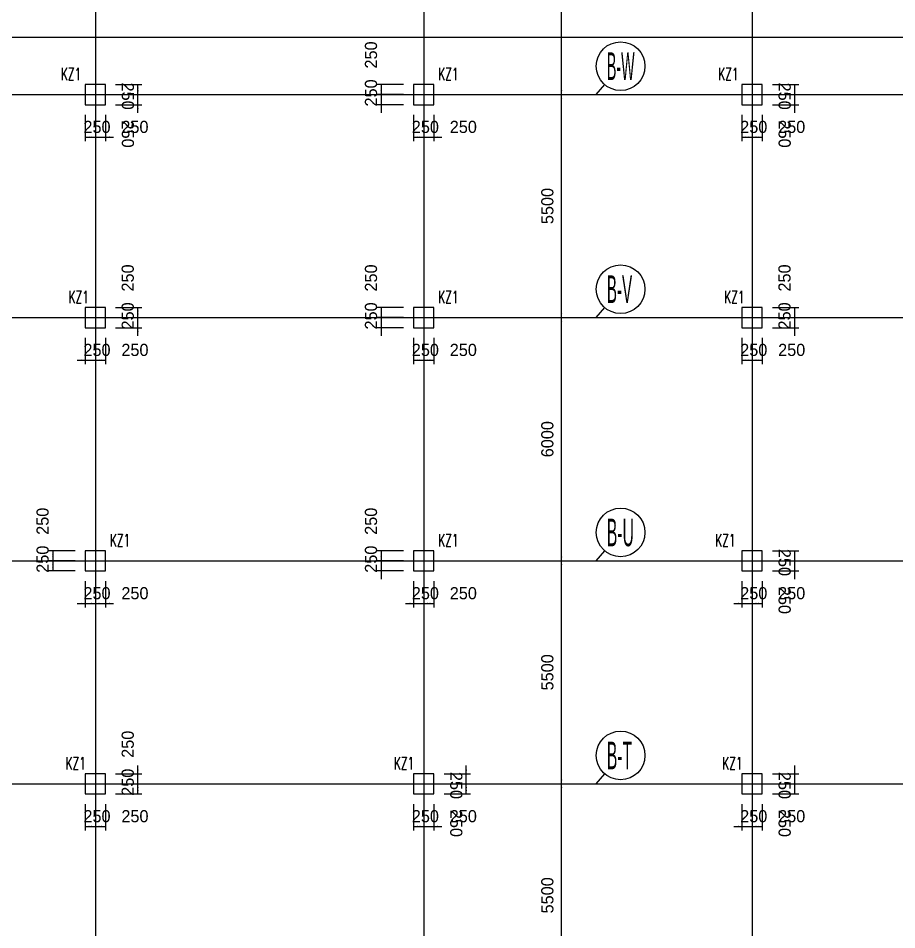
# Model space of a CAD drawing. Extents: x 19107 to 699106, y -67310 to 245688.
# Drawn here: x 553055 to 574726, y 180989 to 203470 of the extents above; entities that cross this region are included whole.
import ezdxf

# ---------------------------------------------------------------- set-up
doc = ezdxf.new("R2010")
doc.units = 0
doc.header["$LTSCALE"] = 100
doc.header["$MEASUREMENT"] = 0
for name, color, linetype in [('DIM', 3, 'Continuous'), ('DOTE', 253, 'Continuous'), ('L-AXIS', 3, 'Continuous')]:
    doc.layers.add(name, color=color, linetype=linetype)
doc.layers.add('Select Column Frame Position', color=7, linetype='Continuous', lineweight=0)
doc.styles.get("Standard").update_dxf_attribs({"font": 'standard'})
doc.styles.add('汉字', font='汉字')
doc.dimstyles.get("Standard").update_dxf_attribs({"dimtxt": 300, "dimasz": 100, "dimexe": 100, "dimexo": 250, "dimgap": 100, "dimtad": 0, "dimtoh": 1, "dimdec": 0, "dimdsep": 46, "dimcen": 0.09, "dimclrt": 7, "dimadec": 0, "dimazin": 0, "dimtfac": 1, "dimtdec": 4, "dimtofl": 0, "dimtmove": 0, "dimatfit": 3, "dimfxl": 1, "dimtolj": 1, "dimtzin": 0, "dimarcsym": 0})

# ---------------------------------------------------------------- blocks, each defined once
blk = doc.blocks.new('*D3028')
at = {"layer": 'L-AXIS', "color": 0, "linetype": 'ByBlock', "lineweight": -2}
for p, q in [((565446, 207088), (566558, 207088)), ((566458, 201588), (566458, 207088)), ((565446, 201588), (566558, 201588))]:
    blk.add_line(p, q, dxfattribs=at)
for points in [[(566458, 207088), (566474, 206988), (566441, 206988)], [(566458, 201588), (566441, 201688), (566474, 201688)]]:
    blk.add_solid(points, dxfattribs=at)
at = {"layer": 'L-AXIS', "color": 7, "linetype": 'Continuous', "lineweight": -2, "insert": (566108, 204338), "char_height": 300, "width": 780, "attachment_point": 5, "rotation": 90, "style": '汉字'}
blk.add_mtext('5500', dxfattribs=at)
blk = doc.blocks.new('*D914')
at = {"layer": 'L-AXIS', "color": 0, "linetype": 'ByBlock', "lineweight": -2}
for p, q in [((565446, 190088), (566558, 190088)), ((566458, 184588), (566458, 190088)), ((565446, 184588), (566558, 184588))]:
    blk.add_line(p, q, dxfattribs=at)
for points in [[(566458, 190088), (566474, 189988), (566441, 189988)], [(566458, 184588), (566441, 184688), (566474, 184688)]]:
    blk.add_solid(points, dxfattribs=at)
at = {"layer": 'L-AXIS', "color": 7, "linetype": 'Continuous', "lineweight": -2, "insert": (566108, 187338), "char_height": 300, "width": 780, "attachment_point": 5, "rotation": 90, "style": '汉字'}
blk.add_mtext('5500', dxfattribs=at)
blk = doc.blocks.new('*D1240')
at = {"layer": 'L-AXIS', "color": 0, "linetype": 'ByBlock', "lineweight": -2}
for p, q in [((565446, 184588), (566558, 184588)), ((566458, 179088), (566458, 184588)), ((565446, 179088), (566558, 179088))]:
    blk.add_line(p, q, dxfattribs=at)
for points in [[(566458, 184588), (566474, 184488), (566441, 184488)], [(566458, 179088), (566441, 179188), (566474, 179188)]]:
    blk.add_solid(points, dxfattribs=at)
at = {"layer": 'L-AXIS', "color": 7, "linetype": 'Continuous', "lineweight": -2, "insert": (566108, 181838), "char_height": 300, "width": 780, "attachment_point": 5, "rotation": 90, "style": '汉字'}
blk.add_mtext('5500', dxfattribs=at)
blk = doc.blocks.new('_AXISO')
blk.add_circle((0, 0), 0.5)
blk = doc.blocks.new('*D1905')
at = {"layer": 'L-AXIS', "color": 0, "linetype": 'ByBlock', "lineweight": -2}
for p, q in [((565446, 201588), (566558, 201588)), ((566458, 196088), (566458, 201588)), ((565446, 196088), (566558, 196088))]:
    blk.add_line(p, q, dxfattribs=at)
for points in [[(566458, 201588), (566474, 201488), (566441, 201488)], [(566458, 196088), (566441, 196188), (566474, 196188)]]:
    blk.add_solid(points, dxfattribs=at)
at = {"layer": 'L-AXIS', "color": 7, "linetype": 'Continuous', "lineweight": -2, "insert": (566108, 198838), "char_height": 300, "width": 780, "attachment_point": 5, "rotation": 90, "style": '汉字'}
blk.add_mtext('5500', dxfattribs=at)
blk = doc.blocks.new('*D4895')
at = {"layer": 'L-AXIS', "color": 0, "linetype": 'ByBlock', "lineweight": -2}
for p, q in [((565446, 196088), (566558, 196088)), ((566458, 190088), (566458, 196088)), ((565446, 190088), (566558, 190088))]:
    blk.add_line(p, q, dxfattribs=at)
for points in [[(566458, 196088), (566474, 195988), (566441, 195988)], [(566458, 190088), (566441, 190188), (566474, 190188)]]:
    blk.add_solid(points, dxfattribs=at)
at = {"layer": 'L-AXIS', "color": 7, "linetype": 'Continuous', "lineweight": -2, "insert": (566108, 193088), "char_height": 300, "width": 770, "attachment_point": 5, "rotation": 90, "style": '汉字'}
blk.add_mtext('6000', dxfattribs=at)
blk = doc.blocks.new('*D2583')
at = {"layer": 'DIM', "color": 0, "linetype": 'ByBlock', "lineweight": -2}
for p, q in [((554708, 201088), (554708, 200438)), ((554958, 201088), (554958, 200438)), ((554708, 200538), (554958, 200538))]:
    blk.add_line(p, q, dxfattribs=at)
for points in [[(554708, 200538), (554808, 200555), (554808, 200521)], [(554958, 200538), (554858, 200521), (554858, 200555)]]:
    blk.add_solid(points, dxfattribs=at)
at = {"layer": 'DIM', "color": 7, "linetype": 'Continuous', "lineweight": -2, "insert": (554998, 200788), "char_height": 300, "width": 566.67, "attachment_point": 5, "style": '汉字'}
blk.add_mtext('250', dxfattribs=at)
blk = doc.blocks.new('*D2895')
at = {"layer": 'DIM', "color": 0, "linetype": 'ByBlock', "lineweight": -2}
for p, q in [((554958, 201088), (554958, 200438)), ((555208, 201088), (555208, 200438)), ((554758, 200538), (555408, 200538))]:
    blk.add_line(p, q, dxfattribs=at)
for points in [[(554958, 200538), (554858, 200521), (554858, 200555)], [(555208, 200538), (555308, 200555), (555308, 200521)]]:
    blk.add_solid(points, dxfattribs=at)
at = {"layer": 'DIM', "color": 7, "linetype": 'Continuous', "lineweight": -2, "insert": (555934, 200788), "char_height": 300, "width": 566.67, "attachment_point": 5, "style": '汉字'}
blk.add_mtext('250', dxfattribs=at)
blk = doc.blocks.new('*D2930')
at = {"layer": 'DIM', "color": 0, "linetype": 'ByBlock', "lineweight": -2}
for p, q in [((556008, 201138), (556008, 201788)), ((555458, 201588), (556108, 201588)), ((555458, 201338), (556108, 201338))]:
    blk.add_line(p, q, dxfattribs=at)
for points in [[(556008, 201588), (555991, 201688), (556025, 201688)], [(556008, 201338), (556025, 201238), (555991, 201238)]]:
    blk.add_solid(points, dxfattribs=at)
at = {"layer": 'DIM', "color": 7, "linetype": 'Continuous', "lineweight": -2, "insert": (555758, 200612), "char_height": 300, "width": 566.67, "attachment_point": 5, "rotation": 270, "style": '汉字'}
blk.add_mtext('250', dxfattribs=at)
blk = doc.blocks.new('*D3253')
at = {"layer": 'DIM', "color": 0, "linetype": 'ByBlock', "lineweight": -2}
for p, q in [((555458, 201838), (556108, 201838)), ((556008, 201588), (556008, 201838)), ((555458, 201588), (556108, 201588))]:
    blk.add_line(p, q, dxfattribs=at)
for points in [[(556008, 201838), (556025, 201738), (555991, 201738)], [(556008, 201588), (555991, 201688), (556025, 201688)]]:
    blk.add_solid(points, dxfattribs=at)
at = {"layer": 'DIM', "color": 7, "linetype": 'Continuous', "lineweight": -2, "insert": (555758, 201548), "char_height": 300, "width": 566.67, "attachment_point": 5, "rotation": 270, "style": '汉字'}
blk.add_mtext('250', dxfattribs=at)
blk = doc.blocks.new('*D988')
at = {"layer": 'DIM', "color": 0, "linetype": 'ByBlock', "lineweight": -2}
for p, q in [((562558, 201838), (561908, 201838)), ((562008, 201838), (562008, 201588)), ((562558, 201588), (561908, 201588))]:
    blk.add_line(p, q, dxfattribs=at)
for points in [[(562008, 201838), (562025, 201738), (561991, 201738)], [(562008, 201588), (561991, 201688), (562025, 201688)]]:
    blk.add_solid(points, dxfattribs=at)
at = {"layer": 'DIM', "color": 7, "linetype": 'Continuous', "lineweight": -2, "insert": (561758, 202564), "char_height": 300, "width": 566.67, "attachment_point": 5, "rotation": 90, "style": '汉字'}
blk.add_mtext('250', dxfattribs=at)
blk = doc.blocks.new('*D1318')
at = {"layer": 'DIM', "color": 0, "linetype": 'ByBlock', "lineweight": -2}
for p, q in [((562008, 201788), (562008, 201138)), ((562558, 201588), (561908, 201588)), ((562558, 201338), (561908, 201338))]:
    blk.add_line(p, q, dxfattribs=at)
for points in [[(562008, 201588), (561991, 201688), (562025, 201688)], [(562008, 201338), (562025, 201238), (561991, 201238)]]:
    blk.add_solid(points, dxfattribs=at)
at = {"layer": 'DIM', "color": 7, "linetype": 'Continuous', "lineweight": -2, "insert": (561758, 201628), "char_height": 300, "width": 566.67, "attachment_point": 5, "rotation": 90, "style": '汉字'}
blk.add_mtext('250', dxfattribs=at)
blk = doc.blocks.new('*D1667')
at = {"layer": 'DIM', "color": 0, "linetype": 'ByBlock', "lineweight": -2}
for p, q in [((562808, 201088), (562808, 200438)), ((563058, 201088), (563058, 200438)), ((562808, 200538), (563058, 200538))]:
    blk.add_line(p, q, dxfattribs=at)
for points in [[(562808, 200538), (562908, 200555), (562908, 200521)], [(563058, 200538), (562958, 200521), (562958, 200555)]]:
    blk.add_solid(points, dxfattribs=at)
at = {"layer": 'DIM', "color": 7, "linetype": 'Continuous', "lineweight": -2, "insert": (563098, 200788), "char_height": 300, "width": 566.67, "attachment_point": 5, "style": '汉字'}
blk.add_mtext('250', dxfattribs=at)
blk = doc.blocks.new('*D2000')
at = {"layer": 'DIM', "color": 0, "linetype": 'ByBlock', "lineweight": -2}
for p, q in [((563058, 201088), (563058, 200438)), ((563308, 201088), (563308, 200438)), ((562858, 200538), (563508, 200538))]:
    blk.add_line(p, q, dxfattribs=at)
for points in [[(563058, 200538), (562958, 200521), (562958, 200555)], [(563308, 200538), (563408, 200555), (563408, 200521)]]:
    blk.add_solid(points, dxfattribs=at)
at = {"layer": 'DIM', "color": 7, "linetype": 'Continuous', "lineweight": -2, "insert": (564034, 200788), "char_height": 300, "width": 566.67, "attachment_point": 5, "style": '汉字'}
blk.add_mtext('250', dxfattribs=at)
blk = doc.blocks.new('*D5011')
at = {"layer": 'DIM', "color": 0, "linetype": 'ByBlock', "lineweight": -2}
for p, q in [((570908, 201088), (570908, 200438)), ((571158, 201088), (571158, 200438)), ((570908, 200538), (571158, 200538))]:
    blk.add_line(p, q, dxfattribs=at)
for points in [[(570908, 200538), (571008, 200555), (571008, 200521)], [(571158, 200538), (571058, 200521), (571058, 200555)]]:
    blk.add_solid(points, dxfattribs=at)
at = {"layer": 'DIM', "color": 7, "linetype": 'Continuous', "lineweight": -2, "insert": (571198, 200788), "char_height": 300, "width": 566.67, "attachment_point": 5, "style": '汉字'}
blk.add_mtext('250', dxfattribs=at)
blk = doc.blocks.new('*D26')
at = {"layer": 'DIM', "color": 0, "linetype": 'ByBlock', "lineweight": -2}
for p, q in [((571158, 201088), (571158, 200438)), ((571408, 201088), (571408, 200438)), ((571158, 200538), (571408, 200538))]:
    blk.add_line(p, q, dxfattribs=at)
for points in [[(571158, 200538), (571258, 200555), (571258, 200521)], [(571408, 200538), (571308, 200521), (571308, 200555)]]:
    blk.add_solid(points, dxfattribs=at)
at = {"layer": 'DIM', "color": 7, "linetype": 'Continuous', "lineweight": -2, "insert": (572134, 200788), "char_height": 300, "width": 566.67, "attachment_point": 5, "style": '汉字'}
blk.add_mtext('250', dxfattribs=at)
blk = doc.blocks.new('*D384')
at = {"layer": 'DIM', "color": 0, "linetype": 'ByBlock', "lineweight": -2}
for p, q in [((572208, 201138), (572208, 201788)), ((571658, 201588), (572308, 201588)), ((571658, 201338), (572308, 201338))]:
    blk.add_line(p, q, dxfattribs=at)
for points in [[(572208, 201588), (572191, 201688), (572225, 201688)], [(572208, 201338), (572225, 201238), (572191, 201238)]]:
    blk.add_solid(points, dxfattribs=at)
at = {"layer": 'DIM', "color": 7, "linetype": 'Continuous', "lineweight": -2, "insert": (571958, 200612), "char_height": 300, "width": 566.67, "attachment_point": 5, "rotation": 270, "style": '汉字'}
blk.add_mtext('250', dxfattribs=at)
blk = doc.blocks.new('*D712')
at = {"layer": 'DIM', "color": 0, "linetype": 'ByBlock', "lineweight": -2}
for p, q in [((571658, 201838), (572308, 201838)), ((572208, 201588), (572208, 201838)), ((571658, 201588), (572308, 201588))]:
    blk.add_line(p, q, dxfattribs=at)
for points in [[(572208, 201838), (572225, 201738), (572191, 201738)], [(572208, 201588), (572191, 201688), (572225, 201688)]]:
    blk.add_solid(points, dxfattribs=at)
at = {"layer": 'DIM', "color": 7, "linetype": 'Continuous', "lineweight": -2, "insert": (571958, 201548), "char_height": 300, "width": 566.67, "attachment_point": 5, "rotation": 270, "style": '汉字'}
blk.add_mtext('250', dxfattribs=at)
blk = doc.blocks.new('*D2194')
at = {"layer": 'DIM', "color": 0, "linetype": 'ByBlock', "lineweight": -2}
for p, q in [((554708, 195588), (554708, 194938)), ((554958, 195588), (554958, 194938)), ((554508, 195038), (555158, 195038))]:
    blk.add_line(p, q, dxfattribs=at)
for points in [[(554708, 195038), (554608, 195021), (554608, 195055)], [(554958, 195038), (555058, 195055), (555058, 195021)]]:
    blk.add_solid(points, dxfattribs=at)
at = {"layer": 'DIM', "color": 7, "linetype": 'Continuous', "lineweight": -2, "insert": (554998, 195288), "char_height": 300, "width": 566.67, "attachment_point": 5, "style": '汉字'}
blk.add_mtext('250', dxfattribs=at)
blk = doc.blocks.new('*D5174')
at = {"layer": 'DIM', "color": 0, "linetype": 'ByBlock', "lineweight": -2}
for p, q in [((554958, 195588), (554958, 194938)), ((555208, 195588), (555208, 194938)), ((554958, 195038), (555208, 195038))]:
    blk.add_line(p, q, dxfattribs=at)
for points in [[(554958, 195038), (555058, 195055), (555058, 195021)], [(555208, 195038), (555108, 195021), (555108, 195055)]]:
    blk.add_solid(points, dxfattribs=at)
at = {"layer": 'DIM', "color": 7, "linetype": 'Continuous', "lineweight": -2, "insert": (555934, 195288), "char_height": 300, "width": 566.67, "attachment_point": 5, "style": '汉字'}
blk.add_mtext('250', dxfattribs=at)
blk = doc.blocks.new('*D234')
at = {"layer": 'DIM', "color": 0, "linetype": 'ByBlock', "lineweight": -2}
for p, q in [((556008, 195638), (556008, 196288)), ((555458, 196088), (556108, 196088)), ((555458, 195838), (556108, 195838))]:
    blk.add_line(p, q, dxfattribs=at)
for points in [[(556008, 196088), (555991, 196188), (556025, 196188)], [(556008, 195838), (556025, 195738), (555991, 195738)]]:
    blk.add_solid(points, dxfattribs=at)
at = {"layer": 'DIM', "color": 7, "linetype": 'Continuous', "lineweight": -2, "insert": (555758, 196128), "char_height": 300, "width": 566.67, "attachment_point": 5, "rotation": 90, "style": '汉字'}
blk.add_mtext('250', dxfattribs=at)
blk = doc.blocks.new('*D549')
at = {"layer": 'DIM', "color": 0, "linetype": 'ByBlock', "lineweight": -2}
for p, q in [((555458, 196338), (556108, 196338)), ((556008, 196088), (556008, 196338)), ((555458, 196088), (556108, 196088))]:
    blk.add_line(p, q, dxfattribs=at)
for points in [[(556008, 196338), (556025, 196238), (555991, 196238)], [(556008, 196088), (555991, 196188), (556025, 196188)]]:
    blk.add_solid(points, dxfattribs=at)
at = {"layer": 'DIM', "color": 7, "linetype": 'Continuous', "lineweight": -2, "insert": (555758, 197064), "char_height": 300, "width": 566.67, "attachment_point": 5, "rotation": 90, "style": '汉字'}
blk.add_mtext('250', dxfattribs=at)
blk = doc.blocks.new('*D917')
at = {"layer": 'DIM', "color": 0, "linetype": 'ByBlock', "lineweight": -2}
for p, q in [((562558, 196338), (561908, 196338)), ((562008, 196338), (562008, 196088)), ((562558, 196088), (561908, 196088))]:
    blk.add_line(p, q, dxfattribs=at)
for points in [[(562008, 196338), (562025, 196238), (561991, 196238)], [(562008, 196088), (561991, 196188), (562025, 196188)]]:
    blk.add_solid(points, dxfattribs=at)
at = {"layer": 'DIM', "color": 7, "linetype": 'Continuous', "lineweight": -2, "insert": (561758, 197064), "char_height": 300, "width": 566.67, "attachment_point": 5, "rotation": 90, "style": '汉字'}
blk.add_mtext('250', dxfattribs=at)
blk = doc.blocks.new('*D3881')
at = {"layer": 'DIM', "color": 0, "linetype": 'ByBlock', "lineweight": -2}
for p, q in [((562008, 196288), (562008, 195638)), ((562558, 196088), (561908, 196088)), ((562558, 195838), (561908, 195838))]:
    blk.add_line(p, q, dxfattribs=at)
for points in [[(562008, 196088), (561991, 196188), (562025, 196188)], [(562008, 195838), (562025, 195738), (561991, 195738)]]:
    blk.add_solid(points, dxfattribs=at)
at = {"layer": 'DIM', "color": 7, "linetype": 'Continuous', "lineweight": -2, "insert": (561758, 196128), "char_height": 300, "width": 566.67, "attachment_point": 5, "rotation": 90, "style": '汉字'}
blk.add_mtext('250', dxfattribs=at)
blk = doc.blocks.new('*D4243')
at = {"layer": 'DIM', "color": 0, "linetype": 'ByBlock', "lineweight": -2}
for p, q in [((562808, 195588), (562808, 194938)), ((563058, 195588), (563058, 194938)), ((562808, 195038), (563058, 195038))]:
    blk.add_line(p, q, dxfattribs=at)
for points in [[(562808, 195038), (562908, 195055), (562908, 195021)], [(563058, 195038), (562958, 195021), (562958, 195055)]]:
    blk.add_solid(points, dxfattribs=at)
at = {"layer": 'DIM', "color": 7, "linetype": 'Continuous', "lineweight": -2, "insert": (563098, 195288), "char_height": 300, "width": 566.67, "attachment_point": 5, "style": '汉字'}
blk.add_mtext('250', dxfattribs=at)
blk = doc.blocks.new('*D4569')
at = {"layer": 'DIM', "color": 0, "linetype": 'ByBlock', "lineweight": -2}
for p, q in [((563058, 195588), (563058, 194938)), ((563308, 195588), (563308, 194938)), ((563058, 195038), (563308, 195038))]:
    blk.add_line(p, q, dxfattribs=at)
for points in [[(563058, 195038), (563158, 195055), (563158, 195021)], [(563308, 195038), (563208, 195021), (563208, 195055)]]:
    blk.add_solid(points, dxfattribs=at)
at = {"layer": 'DIM', "color": 7, "linetype": 'Continuous', "lineweight": -2, "insert": (564034, 195288), "char_height": 300, "width": 566.67, "attachment_point": 5, "style": '汉字'}
blk.add_mtext('250', dxfattribs=at)
blk = doc.blocks.new('*D4941')
at = {"layer": 'DIM', "color": 0, "linetype": 'ByBlock', "lineweight": -2}
for p, q in [((570908, 195588), (570908, 194938)), ((571158, 195588), (571158, 194938)), ((570908, 195038), (571158, 195038))]:
    blk.add_line(p, q, dxfattribs=at)
for points in [[(570908, 195038), (571008, 195055), (571008, 195021)], [(571158, 195038), (571058, 195021), (571058, 195055)]]:
    blk.add_solid(points, dxfattribs=at)
at = {"layer": 'DIM', "color": 7, "linetype": 'Continuous', "lineweight": -2, "insert": (571198, 195288), "char_height": 300, "width": 566.67, "attachment_point": 5, "style": '汉字'}
blk.add_mtext('250', dxfattribs=at)
blk = doc.blocks.new('*D2595')
at = {"layer": 'DIM', "color": 0, "linetype": 'ByBlock', "lineweight": -2}
for p, q in [((571158, 195588), (571158, 194938)), ((571408, 195588), (571408, 194938)), ((571158, 195038), (571408, 195038))]:
    blk.add_line(p, q, dxfattribs=at)
for points in [[(571158, 195038), (571258, 195055), (571258, 195021)], [(571408, 195038), (571308, 195021), (571308, 195055)]]:
    blk.add_solid(points, dxfattribs=at)
at = {"layer": 'DIM', "color": 7, "linetype": 'Continuous', "lineweight": -2, "insert": (572134, 195288), "char_height": 300, "width": 566.67, "attachment_point": 5, "style": '汉字'}
blk.add_mtext('250', dxfattribs=at)
blk = doc.blocks.new('*D2628')
at = {"layer": 'DIM', "color": 0, "linetype": 'ByBlock', "lineweight": -2}
for p, q in [((572208, 195638), (572208, 196288)), ((571658, 196088), (572308, 196088)), ((571658, 195838), (572308, 195838))]:
    blk.add_line(p, q, dxfattribs=at)
for points in [[(572208, 196088), (572191, 196188), (572225, 196188)], [(572208, 195838), (572225, 195738), (572191, 195738)]]:
    blk.add_solid(points, dxfattribs=at)
at = {"layer": 'DIM', "color": 7, "linetype": 'Continuous', "lineweight": -2, "insert": (571958, 196128), "char_height": 300, "width": 566.67, "attachment_point": 5, "rotation": 90, "style": '汉字'}
blk.add_mtext('250', dxfattribs=at)
blk = doc.blocks.new('*D2942')
at = {"layer": 'DIM', "color": 0, "linetype": 'ByBlock', "lineweight": -2}
for p, q in [((571658, 196338), (572308, 196338)), ((572208, 196088), (572208, 196338)), ((571658, 196088), (572308, 196088))]:
    blk.add_line(p, q, dxfattribs=at)
for points in [[(572208, 196338), (572225, 196238), (572191, 196238)], [(572208, 196088), (572191, 196188), (572225, 196188)]]:
    blk.add_solid(points, dxfattribs=at)
at = {"layer": 'DIM', "color": 7, "linetype": 'Continuous', "lineweight": -2, "insert": (571958, 197064), "char_height": 300, "width": 566.67, "attachment_point": 5, "rotation": 90, "style": '汉字'}
blk.add_mtext('250', dxfattribs=at)
blk = doc.blocks.new('*D2880')
at = {"layer": 'DIM', "color": 0, "linetype": 'ByBlock', "lineweight": -2}
for p, q in [((554458, 190338), (553808, 190338)), ((553908, 190338), (553908, 190088)), ((554458, 190088), (553808, 190088))]:
    blk.add_line(p, q, dxfattribs=at)
for points in [[(553908, 190338), (553925, 190238), (553891, 190238)], [(553908, 190088), (553891, 190188), (553925, 190188)]]:
    blk.add_solid(points, dxfattribs=at)
at = {"layer": 'DIM', "color": 7, "linetype": 'Continuous', "lineweight": -2, "insert": (553658, 191064), "char_height": 300, "width": 566.67, "attachment_point": 5, "rotation": 90, "style": '汉字'}
blk.add_mtext('250', dxfattribs=at)
blk = doc.blocks.new('*D3206')
at = {"layer": 'DIM', "color": 0, "linetype": 'ByBlock', "lineweight": -2}
for p, q in [((554458, 190088), (553808, 190088)), ((553908, 190088), (553908, 189838)), ((554458, 189838), (553808, 189838))]:
    blk.add_line(p, q, dxfattribs=at)
for points in [[(553908, 190088), (553925, 189988), (553891, 189988)], [(553908, 189838), (553891, 189938), (553925, 189938)]]:
    blk.add_solid(points, dxfattribs=at)
at = {"layer": 'DIM', "color": 7, "linetype": 'Continuous', "lineweight": -2, "insert": (553658, 190128), "char_height": 300, "width": 566.67, "attachment_point": 5, "rotation": 90, "style": '汉字'}
blk.add_mtext('250', dxfattribs=at)
blk = doc.blocks.new('*D3559')
at = {"layer": 'DIM', "color": 0, "linetype": 'ByBlock', "lineweight": -2}
for p, q in [((554708, 189588), (554708, 188938)), ((554958, 189588), (554958, 188938)), ((554508, 189038), (555158, 189038))]:
    blk.add_line(p, q, dxfattribs=at)
for points in [[(554708, 189038), (554608, 189021), (554608, 189055)], [(554958, 189038), (555058, 189055), (555058, 189021)]]:
    blk.add_solid(points, dxfattribs=at)
at = {"layer": 'DIM', "color": 7, "linetype": 'Continuous', "lineweight": -2, "insert": (554998, 189288), "char_height": 300, "width": 566.67, "attachment_point": 5, "style": '汉字'}
blk.add_mtext('250', dxfattribs=at)
blk = doc.blocks.new('*D1254')
at = {"layer": 'DIM', "color": 0, "linetype": 'ByBlock', "lineweight": -2}
for p, q in [((554958, 189588), (554958, 188938)), ((555208, 189588), (555208, 188938)), ((554758, 189038), (555408, 189038))]:
    blk.add_line(p, q, dxfattribs=at)
for points in [[(554958, 189038), (554858, 189021), (554858, 189055)], [(555208, 189038), (555308, 189055), (555308, 189021)]]:
    blk.add_solid(points, dxfattribs=at)
at = {"layer": 'DIM', "color": 7, "linetype": 'Continuous', "lineweight": -2, "insert": (555934, 189288), "char_height": 300, "width": 566.67, "attachment_point": 5, "style": '汉字'}
blk.add_mtext('250', dxfattribs=at)
blk = doc.blocks.new('*D1618')
at = {"layer": 'DIM', "color": 0, "linetype": 'ByBlock', "lineweight": -2}
for p, q in [((562558, 190338), (561908, 190338)), ((562008, 190338), (562008, 190088)), ((562558, 190088), (561908, 190088))]:
    blk.add_line(p, q, dxfattribs=at)
for points in [[(562008, 190338), (562025, 190238), (561991, 190238)], [(562008, 190088), (561991, 190188), (562025, 190188)]]:
    blk.add_solid(points, dxfattribs=at)
at = {"layer": 'DIM', "color": 7, "linetype": 'Continuous', "lineweight": -2, "insert": (561758, 191064), "char_height": 300, "width": 566.67, "attachment_point": 5, "rotation": 90, "style": '汉字'}
blk.add_mtext('250', dxfattribs=at)
blk = doc.blocks.new('*D1938')
at = {"layer": 'DIM', "color": 0, "linetype": 'ByBlock', "lineweight": -2}
for p, q in [((562008, 190288), (562008, 189638)), ((562558, 190088), (561908, 190088)), ((562558, 189838), (561908, 189838))]:
    blk.add_line(p, q, dxfattribs=at)
for points in [[(562008, 190088), (561991, 190188), (562025, 190188)], [(562008, 189838), (562025, 189738), (561991, 189738)]]:
    blk.add_solid(points, dxfattribs=at)
at = {"layer": 'DIM', "color": 7, "linetype": 'Continuous', "lineweight": -2, "insert": (561758, 190128), "char_height": 300, "width": 566.67, "attachment_point": 5, "rotation": 90, "style": '汉字'}
blk.add_mtext('250', dxfattribs=at)
blk = doc.blocks.new('*D1978')
at = {"layer": 'DIM', "color": 0, "linetype": 'ByBlock', "lineweight": -2}
for p, q in [((562808, 189588), (562808, 188938)), ((563058, 189588), (563058, 188938)), ((562608, 189038), (563258, 189038))]:
    blk.add_line(p, q, dxfattribs=at)
for points in [[(562808, 189038), (562708, 189021), (562708, 189055)], [(563058, 189038), (563158, 189055), (563158, 189021)]]:
    blk.add_solid(points, dxfattribs=at)
at = {"layer": 'DIM', "color": 7, "linetype": 'Continuous', "lineweight": -2, "insert": (563098, 189288), "char_height": 300, "width": 566.67, "attachment_point": 5, "style": '汉字'}
blk.add_mtext('250', dxfattribs=at)
blk = doc.blocks.new('*D2287')
at = {"layer": 'DIM', "color": 0, "linetype": 'ByBlock', "lineweight": -2}
for p, q in [((563058, 189588), (563058, 188938)), ((563308, 189588), (563308, 188938)), ((563058, 189038), (563308, 189038))]:
    blk.add_line(p, q, dxfattribs=at)
for points in [[(563058, 189038), (563158, 189055), (563158, 189021)], [(563308, 189038), (563208, 189021), (563208, 189055)]]:
    blk.add_solid(points, dxfattribs=at)
at = {"layer": 'DIM', "color": 7, "linetype": 'Continuous', "lineweight": -2, "insert": (564034, 189288), "char_height": 300, "width": 566.67, "attachment_point": 5, "style": '汉字'}
blk.add_mtext('250', dxfattribs=at)
blk = doc.blocks.new('*D4')
at = {"layer": 'DIM', "color": 0, "linetype": 'ByBlock', "lineweight": -2}
for p, q in [((570908, 189588), (570908, 188938)), ((571158, 189588), (571158, 188938)), ((570708, 189038), (571358, 189038))]:
    blk.add_line(p, q, dxfattribs=at)
for points in [[(570908, 189038), (570808, 189021), (570808, 189055)], [(571158, 189038), (571258, 189055), (571258, 189021)]]:
    blk.add_solid(points, dxfattribs=at)
at = {"layer": 'DIM', "color": 7, "linetype": 'Continuous', "lineweight": -2, "insert": (571198, 189288), "char_height": 300, "width": 566.67, "attachment_point": 5, "style": '汉字'}
blk.add_mtext('250', dxfattribs=at)
blk = doc.blocks.new('*D334')
at = {"layer": 'DIM', "color": 0, "linetype": 'ByBlock', "lineweight": -2}
for p, q in [((571158, 189588), (571158, 188938)), ((571408, 189588), (571408, 188938)), ((571158, 189038), (571408, 189038))]:
    blk.add_line(p, q, dxfattribs=at)
for points in [[(571158, 189038), (571258, 189055), (571258, 189021)], [(571408, 189038), (571308, 189021), (571308, 189055)]]:
    blk.add_solid(points, dxfattribs=at)
at = {"layer": 'DIM', "color": 7, "linetype": 'Continuous', "lineweight": -2, "insert": (572134, 189288), "char_height": 300, "width": 566.67, "attachment_point": 5, "style": '汉字'}
blk.add_mtext('250', dxfattribs=at)
blk = doc.blocks.new('*D686')
at = {"layer": 'DIM', "color": 0, "linetype": 'ByBlock', "lineweight": -2}
for p, q in [((572208, 189638), (572208, 190288)), ((571658, 190088), (572308, 190088)), ((571658, 189838), (572308, 189838))]:
    blk.add_line(p, q, dxfattribs=at)
for points in [[(572208, 190088), (572191, 190188), (572225, 190188)], [(572208, 189838), (572225, 189738), (572191, 189738)]]:
    blk.add_solid(points, dxfattribs=at)
at = {"layer": 'DIM', "color": 7, "linetype": 'Continuous', "lineweight": -2, "insert": (571958, 189112), "char_height": 300, "width": 566.67, "attachment_point": 5, "rotation": 270, "style": '汉字'}
blk.add_mtext('250', dxfattribs=at)
blk = doc.blocks.new('*D1006')
at = {"layer": 'DIM', "color": 0, "linetype": 'ByBlock', "lineweight": -2}
for p, q in [((571658, 190338), (572308, 190338)), ((572208, 190088), (572208, 190338)), ((571658, 190088), (572308, 190088))]:
    blk.add_line(p, q, dxfattribs=at)
for points in [[(572208, 190338), (572225, 190238), (572191, 190238)], [(572208, 190088), (572191, 190188), (572225, 190188)]]:
    blk.add_solid(points, dxfattribs=at)
at = {"layer": 'DIM', "color": 7, "linetype": 'Continuous', "lineweight": -2, "insert": (571958, 190048), "char_height": 300, "width": 566.67, "attachment_point": 5, "rotation": 270, "style": '汉字'}
blk.add_mtext('250', dxfattribs=at)
blk = doc.blocks.new('*D5156')
at = {"layer": 'DIM', "color": 0, "linetype": 'ByBlock', "lineweight": -2}
for p, q in [((554708, 184088), (554708, 183438)), ((554958, 184088), (554958, 183438)), ((554708, 183538), (554958, 183538))]:
    blk.add_line(p, q, dxfattribs=at)
for points in [[(554708, 183538), (554808, 183555), (554808, 183521)], [(554958, 183538), (554858, 183521), (554858, 183555)]]:
    blk.add_solid(points, dxfattribs=at)
at = {"layer": 'DIM', "color": 7, "linetype": 'Continuous', "lineweight": -2, "insert": (554998, 183788), "char_height": 300, "width": 566.67, "attachment_point": 5, "style": '汉字'}
blk.add_mtext('250', dxfattribs=at)
blk = doc.blocks.new('*D165')
at = {"layer": 'DIM', "color": 0, "linetype": 'ByBlock', "lineweight": -2}
for p, q in [((554958, 184088), (554958, 183438)), ((555208, 184088), (555208, 183438)), ((554958, 183538), (555208, 183538))]:
    blk.add_line(p, q, dxfattribs=at)
for points in [[(554958, 183538), (555058, 183555), (555058, 183521)], [(555208, 183538), (555108, 183521), (555108, 183555)]]:
    blk.add_solid(points, dxfattribs=at)
at = {"layer": 'DIM', "color": 7, "linetype": 'Continuous', "lineweight": -2, "insert": (555934, 183788), "char_height": 300, "width": 566.67, "attachment_point": 5, "style": '汉字'}
blk.add_mtext('250', dxfattribs=at)
blk = doc.blocks.new('*D525')
at = {"layer": 'DIM', "color": 0, "linetype": 'ByBlock', "lineweight": -2}
for p, q in [((555458, 184588), (556108, 184588)), ((556008, 184338), (556008, 184588)), ((555458, 184338), (556108, 184338))]:
    blk.add_line(p, q, dxfattribs=at)
for points in [[(556008, 184588), (556025, 184488), (555991, 184488)], [(556008, 184338), (555991, 184438), (556025, 184438)]]:
    blk.add_solid(points, dxfattribs=at)
at = {"layer": 'DIM', "color": 7, "linetype": 'Continuous', "lineweight": -2, "insert": (555758, 184628), "char_height": 300, "width": 566.67, "attachment_point": 5, "rotation": 90, "style": '汉字'}
blk.add_mtext('250', dxfattribs=at)
blk = doc.blocks.new('*D844')
at = {"layer": 'DIM', "color": 0, "linetype": 'ByBlock', "lineweight": -2}
for p, q in [((556008, 184388), (556008, 185038)), ((555458, 184838), (556108, 184838)), ((555458, 184588), (556108, 184588))]:
    blk.add_line(p, q, dxfattribs=at)
for points in [[(556008, 184838), (555991, 184938), (556025, 184938)], [(556008, 184588), (556025, 184488), (555991, 184488)]]:
    blk.add_solid(points, dxfattribs=at)
at = {"layer": 'DIM', "color": 7, "linetype": 'Continuous', "lineweight": -2, "insert": (555758, 185564), "char_height": 300, "width": 566.67, "attachment_point": 5, "rotation": 90, "style": '汉字'}
blk.add_mtext('250', dxfattribs=at)
blk = doc.blocks.new('*D3864')
at = {"layer": 'DIM', "color": 0, "linetype": 'ByBlock', "lineweight": -2}
for p, q in [((562808, 184088), (562808, 183438)), ((563058, 184088), (563058, 183438)), ((562808, 183538), (563058, 183538))]:
    blk.add_line(p, q, dxfattribs=at)
for points in [[(562808, 183538), (562908, 183555), (562908, 183521)], [(563058, 183538), (562958, 183521), (562958, 183555)]]:
    blk.add_solid(points, dxfattribs=at)
at = {"layer": 'DIM', "color": 7, "linetype": 'Continuous', "lineweight": -2, "insert": (563098, 183788), "char_height": 300, "width": 566.67, "attachment_point": 5, "style": '汉字'}
blk.add_mtext('250', dxfattribs=at)
blk = doc.blocks.new('*D4178')
at = {"layer": 'DIM', "color": 0, "linetype": 'ByBlock', "lineweight": -2}
for p, q in [((563058, 184088), (563058, 183438)), ((563308, 184088), (563308, 183438)), ((562858, 183538), (563508, 183538))]:
    blk.add_line(p, q, dxfattribs=at)
for points in [[(563058, 183538), (562958, 183521), (562958, 183555)], [(563308, 183538), (563408, 183555), (563408, 183521)]]:
    blk.add_solid(points, dxfattribs=at)
at = {"layer": 'DIM', "color": 7, "linetype": 'Continuous', "lineweight": -2, "insert": (564034, 183788), "char_height": 300, "width": 566.67, "attachment_point": 5, "style": '汉字'}
blk.add_mtext('250', dxfattribs=at)
blk = doc.blocks.new('*D4550')
at = {"layer": 'DIM', "color": 0, "linetype": 'ByBlock', "lineweight": -2}
for p, q in [((563558, 184588), (564208, 184588)), ((564108, 184338), (564108, 184588)), ((563558, 184338), (564208, 184338))]:
    blk.add_line(p, q, dxfattribs=at)
for points in [[(564108, 184588), (564125, 184488), (564091, 184488)], [(564108, 184338), (564091, 184438), (564125, 184438)]]:
    blk.add_solid(points, dxfattribs=at)
at = {"layer": 'DIM', "color": 7, "linetype": 'Continuous', "lineweight": -2, "insert": (563858, 183612), "char_height": 300, "width": 566.67, "attachment_point": 5, "rotation": 270, "style": '汉字'}
blk.add_mtext('250', dxfattribs=at)
blk = doc.blocks.new('*D4878')
at = {"layer": 'DIM', "color": 0, "linetype": 'ByBlock', "lineweight": -2}
for p, q in [((564108, 184388), (564108, 185038)), ((563558, 184838), (564208, 184838)), ((563558, 184588), (564208, 184588))]:
    blk.add_line(p, q, dxfattribs=at)
for points in [[(564108, 184838), (564091, 184938), (564125, 184938)], [(564108, 184588), (564125, 184488), (564091, 184488)]]:
    blk.add_solid(points, dxfattribs=at)
at = {"layer": 'DIM', "color": 7, "linetype": 'Continuous', "lineweight": -2, "insert": (563858, 184548), "char_height": 300, "width": 566.67, "attachment_point": 5, "rotation": 270, "style": '汉字'}
blk.add_mtext('250', dxfattribs=at)
blk = doc.blocks.new('*D2576')
at = {"layer": 'DIM', "color": 0, "linetype": 'ByBlock', "lineweight": -2}
for p, q in [((570908, 184088), (570908, 183438)), ((571158, 184088), (571158, 183438)), ((570708, 183538), (571358, 183538))]:
    blk.add_line(p, q, dxfattribs=at)
for points in [[(570908, 183538), (570808, 183521), (570808, 183555)], [(571158, 183538), (571258, 183555), (571258, 183521)]]:
    blk.add_solid(points, dxfattribs=at)
at = {"layer": 'DIM', "color": 7, "linetype": 'Continuous', "lineweight": -2, "insert": (571198, 183788), "char_height": 300, "width": 566.67, "attachment_point": 5, "style": '汉字'}
blk.add_mtext('250', dxfattribs=at)
blk = doc.blocks.new('*D2888')
at = {"layer": 'DIM', "color": 0, "linetype": 'ByBlock', "lineweight": -2}
for p, q in [((571158, 184088), (571158, 183438)), ((571408, 184088), (571408, 183438)), ((571158, 183538), (571408, 183538))]:
    blk.add_line(p, q, dxfattribs=at)
for points in [[(571158, 183538), (571258, 183555), (571258, 183521)], [(571408, 183538), (571308, 183521), (571308, 183555)]]:
    blk.add_solid(points, dxfattribs=at)
at = {"layer": 'DIM', "color": 7, "linetype": 'Continuous', "lineweight": -2, "insert": (572134, 183788), "char_height": 300, "width": 566.67, "attachment_point": 5, "style": '汉字'}
blk.add_mtext('250', dxfattribs=at)
blk = doc.blocks.new('*D3256')
at = {"layer": 'DIM', "color": 0, "linetype": 'ByBlock', "lineweight": -2}
for p, q in [((571658, 184588), (572308, 184588)), ((572208, 184338), (572208, 184588)), ((571658, 184338), (572308, 184338))]:
    blk.add_line(p, q, dxfattribs=at)
for points in [[(572208, 184588), (572225, 184488), (572191, 184488)], [(572208, 184338), (572191, 184438), (572225, 184438)]]:
    blk.add_solid(points, dxfattribs=at)
at = {"layer": 'DIM', "color": 7, "linetype": 'Continuous', "lineweight": -2, "insert": (571958, 183612), "char_height": 300, "width": 566.67, "attachment_point": 5, "rotation": 270, "style": '汉字'}
blk.add_mtext('250', dxfattribs=at)
blk = doc.blocks.new('*D3567')
at = {"layer": 'DIM', "color": 0, "linetype": 'ByBlock', "lineweight": -2}
for p, q in [((572208, 184388), (572208, 185038)), ((571658, 184838), (572308, 184838)), ((571658, 184588), (572308, 184588))]:
    blk.add_line(p, q, dxfattribs=at)
for points in [[(572208, 184838), (572191, 184938), (572225, 184938)], [(572208, 184588), (572225, 184488), (572191, 184488)]]:
    blk.add_solid(points, dxfattribs=at)
at = {"layer": 'DIM', "color": 7, "linetype": 'Continuous', "lineweight": -2, "insert": (571958, 184548), "char_height": 300, "width": 566.67, "attachment_point": 5, "rotation": 270, "style": '汉字'}
blk.add_mtext('250', dxfattribs=at)
blk = doc.blocks.new('后浇带现场')
at = {"color": 6, "lineweight": 30}
blk.add_lwpolyline([(714656, 762040), (714656, 738930), (710056, 738930), (710056, 730049), (775507, 730049), (775507, 772730)], dxfattribs=at)

msp = doc.modelspace()

# ---------------------------------------------------------------- linework, layer by layer
at = {"layer": 'DOTE'}
for p, q in [((571158.1, 213087.9), (571158.1, 94087.9)), ((554958.1, 210429.3), (554958.1, 88587.9)), ((563058.1, 210429.3), (563058.1, 84089.2)), ((545881.1, 201587.9), (664518.6, 201587.9)), ((534043.3, 196087.9), (664518.6, 196087.9)), ((534043.3, 190087.9), (664518.6, 190087.9)), ((534043.3, 184587.9), (581889.7, 184587.9))]:
    msp.add_line(p, q, dxfattribs=at)
at = {"layer": 'L-AXIS'}
for p, q in [((567313.6, 201587.9), (567523.1, 201832.4)), ((565446, 201587.9), (567313.6, 201587.9)), ((567313.6, 196087.9), (567523.1, 196332.4)), ((565446, 196087.9), (567313.6, 196087.9)), ((567313.6, 190087.9), (567523.1, 190332.4)), ((565446, 190087.9), (567313.6, 190087.9)), ((567313.6, 184587.9), (567523.1, 184832.4)), ((565446, 184587.9), (567313.6, 184587.9))]:
    msp.add_line(p, q, dxfattribs=at)
at = {"layer": 'Select Column Frame Position', "color": 7, "linetype": 'Continuous', "lineweight": -3}
for points in [[(554708.1, 201337.9), (555208.1, 201337.9), (555208.1, 201837.9), (554708.1, 201837.9), (554708.1, 201337.9)], [(562808.1, 201337.9), (563308.1, 201337.9), (563308.1, 201837.9), (562808.1, 201837.9), (562808.1, 201337.9)], [(570908.1, 201337.9), (571408.1, 201337.9), (571408.1, 201837.9), (570908.1, 201837.9), (570908.1, 201337.9)], [(554708.1, 195837.9), (555208.1, 195837.9), (555208.1, 196337.9), (554708.1, 196337.9), (554708.1, 195837.9)], [(562808.1, 195837.9), (563308.1, 195837.9), (563308.1, 196337.9), (562808.1, 196337.9), (562808.1, 195837.9)], [(570908.1, 195837.9), (571408.1, 195837.9), (571408.1, 196337.9), (570908.1, 196337.9), (570908.1, 195837.9)], [(554708.1, 189837.9), (555208.1, 189837.9), (555208.1, 190337.9), (554708.1, 190337.9), (554708.1, 189837.9)], [(562808.1, 189837.9), (563308.1, 189837.9), (563308.1, 190337.9), (562808.1, 190337.9), (562808.1, 189837.9)], [(570908.1, 189837.9), (571408.1, 189837.9), (571408.1, 190337.9), (570908.1, 190337.9), (570908.1, 189837.9)], [(554708.1, 184337.9), (555208.1, 184337.9), (555208.1, 184837.9), (554708.1, 184837.9), (554708.1, 184337.9)], [(562808.1, 184337.9), (563308.1, 184337.9), (563308.1, 184837.9), (562808.1, 184837.9), (562808.1, 184337.9)], [(570908.1, 184337.9), (571408.1, 184337.9), (571408.1, 184837.9), (570908.1, 184837.9), (570908.1, 184337.9)]]:
    msp.add_lwpolyline(points, dxfattribs=at)

# ---------------------------------------------------------------- block references
at = {"color": 3, "lineweight": 30}
msp.add_blockref('后浇带现场', (-182998.7, -527042.1), dxfattribs=at)
at = {"layer": 'L-AXIS'}
ref = msp.add_blockref('_AXISO', (567913.6, 202287.9), dxfattribs=dict(at, xscale=1199.999999999997, yscale=1200, rotation=359.9996457873818))
ref.add_attrib('A', 'B-W', (567574.2, 201948.5), dxfattribs={"height": 678.82, "style": '汉字', "width": 0.38806})
ref = msp.add_blockref('_AXISO', (567913.6, 196787.9), dxfattribs=dict(at, xscale=1199.999999999997, yscale=1200, rotation=359.9996457873818))
ref.add_attrib('A', 'B-V', (567574.2, 196448.5), dxfattribs={"height": 678.82, "style": '汉字', "width": 0.412698})
ref = msp.add_blockref('_AXISO', (567913.6, 190787.9), dxfattribs=dict(at, xscale=1199.999999999997, yscale=1200, rotation=359.9996457873818))
ref.add_attrib('A', 'B-U', (567574.2, 190448.5), dxfattribs={"height": 678.82, "style": '汉字', "width": 0.42623})
ref = msp.add_blockref('_AXISO', (567913.6, 185287.9), dxfattribs=dict(at, xscale=1199.999999999997, yscale=1200, rotation=359.9996457873818))
ref.add_attrib('A', 'B-T', (567574.2, 184948.5), dxfattribs={"height": 678.82, "style": '汉字', "width": 0.42623})

# ---------------------------------------------------------------- texts
at = {"color": 200, "linetype": 'Continuous', "lineweight": -3, "width": 0.7}
for p in [(554106.1, 201944), (563414.1, 201944), (570322.3, 201944), (554297.7, 196444), (563414.1, 196444), (570470.4, 196444), (555314.1, 190444), (563414.1, 190444), (570247.6, 190444), (554221.2, 184944), (562321.2, 184944), (570421.2, 184944)]:
    msp.add_text('KZ1', height=300, dxfattribs=at).set_placement(p)

# ---------------------------------------------------------------- dimensions: what is measured, and where the dimension line sits
at = {"layer": 'DIM', "color": 200}
for p1, p2, picture, middle in [((562808.1, 201837.9), (562808.1, 201587.9), '*D988', (561758.1, 202056)), ((555208.1, 201587.9), (555208.1, 201837.9), '*D3253', (555758.1, 202056)), ((562808.1, 201587.9), (562808.1, 201337.9), '*D1318', (561758.1, 201119.9)), ((571408.1, 201587.9), (571408.1, 201837.9), '*D712', (571958.1, 202056)), ((555208.1, 201337.9), (555208.1, 201587.9), '*D2930', (555758.1, 201119.9)), ((571408.1, 201337.9), (571408.1, 201587.9), '*D384', (571958.1, 201119.9)), ((554708.1, 201337.9), (554958.1, 201337.9), '*D2583', (554490, 200787.9)), ((554958.1, 201337.9), (555208.1, 201337.9), '*D2895', (555426.1, 200787.9)), ((562808.1, 201337.9), (563058.1, 201337.9), '*D1667', (562590, 200787.9)), ((563058.1, 201337.9), (563308.1, 201337.9), '*D2000', (563526.1, 200787.9)), ((570908.1, 201337.9), (571158.1, 201337.9), '*D5011', (570690, 200787.9)), ((571158.1, 201337.9), (571408.1, 201337.9), '*D26', (571626.1, 200787.9)), ((555208.1, 196087.9), (555208.1, 196337.9), '*D549', (555758.1, 196556)), ((562808.1, 196337.9), (562808.1, 196087.9), '*D917', (561758.1, 196556)), ((571408.1, 196087.9), (571408.1, 196337.9), '*D2942', (571958.1, 196556)), ((555208.1, 195837.9), (555208.1, 196087.9), '*D234', (555758.1, 195619.9)), ((562808.1, 196087.9), (562808.1, 195837.9), '*D3881', (561758.1, 195619.9)), ((571408.1, 195837.9), (571408.1, 196087.9), '*D2628', (571958.1, 195619.9)), ((554708.1, 195837.9), (554958.1, 195837.9), '*D2194', (554490, 195287.9)), ((554958.1, 195837.9), (555208.1, 195837.9), '*D5174', (555426.1, 195287.9)), ((562808.1, 195837.9), (563058.1, 195837.9), '*D4243', (562590, 195287.9)), ((563058.1, 195837.9), (563308.1, 195837.9), '*D4569', (563526.1, 195287.9)), ((570908.1, 195837.9), (571158.1, 195837.9), '*D4941', (570690, 195287.9)), ((571158.1, 195837.9), (571408.1, 195837.9), '*D2595', (571626.1, 195287.9)), ((554708.1, 190337.9), (554708.1, 190087.9), '*D2880', (553658.1, 190556)), ((562808.1, 190337.9), (562808.1, 190087.9), '*D1618', (561758.1, 190556)), ((554708.1, 190087.9), (554708.1, 189837.9), '*D3206', (553658.1, 189619.9)), ((562808.1, 190087.9), (562808.1, 189837.9), '*D1938', (561758.1, 189619.9)), ((571408.1, 190087.9), (571408.1, 190337.9), '*D1006', (571958.1, 190556)), ((571408.1, 189837.9), (571408.1, 190087.9), '*D686', (571958.1, 189619.9)), ((554708.1, 189837.9), (554958.1, 189837.9), '*D3559', (554490, 189287.9)), ((554958.1, 189837.9), (555208.1, 189837.9), '*D1254', (555426.1, 189287.9)), ((562808.1, 189837.9), (563058.1, 189837.9), '*D1978', (562590, 189287.9)), ((563058.1, 189837.9), (563308.1, 189837.9), '*D2287', (563526.1, 189287.9)), ((570908.1, 189837.9), (571158.1, 189837.9), '*D4', (570690, 189287.9)), ((571158.1, 189837.9), (571408.1, 189837.9), '*D334', (571626.1, 189287.9)), ((555208.1, 184587.9), (555208.1, 184837.9), '*D844', (555758.1, 185056)), ((563308.1, 184587.9), (563308.1, 184837.9), '*D4878', (563858.1, 185056)), ((571408.1, 184587.9), (571408.1, 184837.9), '*D3567', (571958.1, 185056)), ((555208.1, 184337.9), (555208.1, 184587.9), '*D525', (555758.1, 184119.9)), ((563308.1, 184337.9), (563308.1, 184587.9), '*D4550', (563858.1, 184119.9)), ((571408.1, 184337.9), (571408.1, 184587.9), '*D3256', (571958.1, 184119.9)), ((554708.1, 184337.9), (554958.1, 184337.9), '*D5156', (554490, 183787.9)), ((554958.1, 184337.9), (555208.1, 184337.9), '*D165', (555426.1, 183787.9)), ((562808.1, 184337.9), (563058.1, 184337.9), '*D3864', (562590, 183787.9)), ((563058.1, 184337.9), (563308.1, 184337.9), '*D4178', (563526.1, 183787.9)), ((570908.1, 184337.9), (571158.1, 184337.9), '*D2576', (570690, 183787.9)), ((571158.1, 184337.9), (571408.1, 184337.9), '*D2888', (571626.1, 183787.9))]:
    dim = msp.add_aligned_dim(p1=p1, p2=p2, distance=-800, dimstyle='Standard', dxfattribs=at)
    dim.commit()
    dim.dimension.update_dxf_attribs({"geometry": picture, "text_midpoint": middle})
at = {"layer": 'L-AXIS'}
for base, p1, p2, picture, middle in [((566457.5, 207087.9), (565196, 201587.9), (565196, 207087.9), '*D3028', (566107.5, 204337.9)), ((566457.5, 201587.9), (565196, 196087.9), (565196, 201587.9), '*D1905', (566107.5, 198837.9)), ((566457.5, 196087.9), (565196, 190087.9), (565196, 196087.9), '*D4895', (566107.5, 193087.9)), ((566457.5, 190087.9), (565196, 184587.9), (565196, 190087.9), '*D914', (566107.5, 187337.9)), ((566457.5, 184587.9), (565196, 179087.9), (565196, 184587.9), '*D1240', (566107.5, 181837.9))]:
    dim = msp.add_linear_dim(base=base, p1=p1, p2=p2, angle=90, dimstyle='Standard', dxfattribs=at)
    dim.commit()
    dim.dimension.update_dxf_attribs({"geometry": picture, "text_midpoint": middle})

doc.saveas('drawing.dxf')
